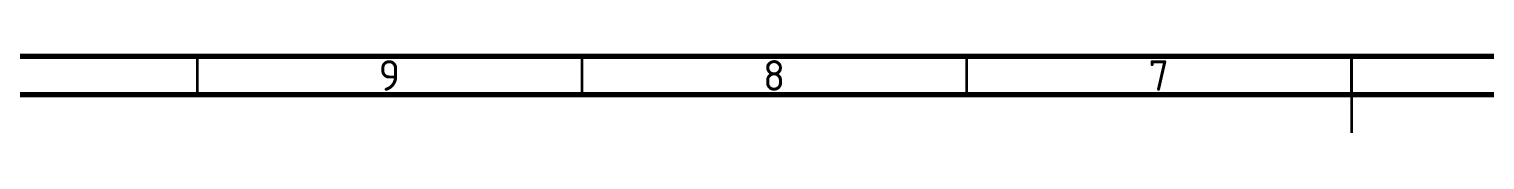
# Model space of a CAD drawing. Header units: inches. Extents: x 975 to 1816, y 133 to 420.
# Drawn here: x 1055.7 to 1188.2, y 412.9 to 419.9 of the extents above; entities that cross this region are included whole.
import ezdxf

# ---------------------------------------------------------------- set-up
doc = ezdxf.new("R2010")
doc.units = ezdxf.units.IN
doc.header["$MEASUREMENT"] = 0
doc.layers.get('0').update_dxf_attribs({"lineweight": 30})
doc.styles.add('TCVN', font='tcvn+7284-2003r.ttf', dxfattribs={"height": 2.5})

msp = doc.modelspace()

# ---------------------------------------------------------------- linework, layer by layer
at = {"color": 7, "linetype": 'Continuous', "lineweight": 70}
for p, q in [((975.11, 419.93), (1376.91, 419.93)), ((978.61, 416.43), (1373.41, 416.43))]:
    msp.add_line(p, q, dxfattribs=at)
at = {"color": 7, "linetype": 'Continuous', "lineweight": 35}
for p, q in [((1071.01, 416.43), (1071.01, 419.93)), ((1106.01, 416.43), (1106.01, 419.93)), ((1141.01, 416.43), (1141.01, 419.93)), ((1176.01, 419.93), (1176.01, 412.93)), ((1176.01, 416.43), (1176.01, 419.93))]:
    msp.add_line(p, q, dxfattribs=at)

# ---------------------------------------------------------------- texts
at = {"color": 7, "linetype": 'Continuous', "lineweight": 0, "char_height": 2.78, "attachment_point": 2, "style": 'TCVN'}
for s, insert in [('9', (1088.48, 419.55)), ('8', (1123.48, 419.55)), ('7', (1158.48, 419.55))]:
    msp.add_mtext(s, dxfattribs=dict(at, insert=insert))

doc.saveas('drawing.dxf')
